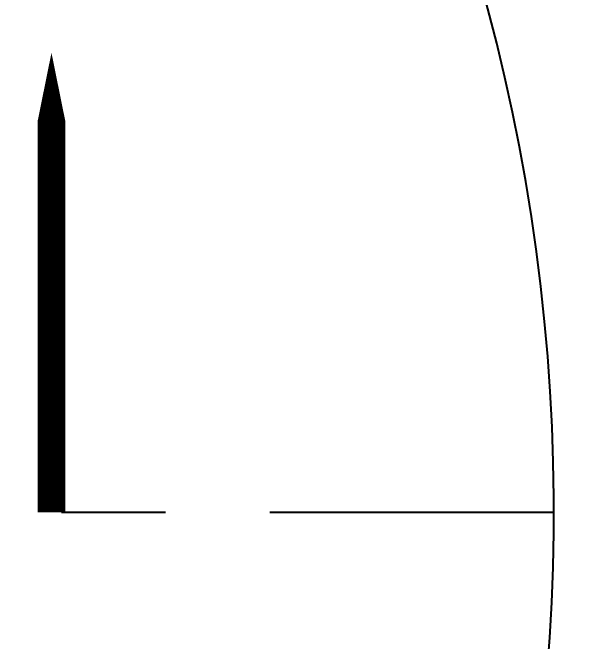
# Model space of a CAD drawing. Header units: millimetres. Extents: x 5828 to 7155, y 123 to 421.
# Drawn here: x 6947.24 to 6967.55, y 198.67 to 221.31 of the extents above; entities that cross this region are included whole.
import ezdxf
from ezdxf import colors
from ezdxf.entities.mleader import LeaderData, LeaderLine
from ezdxf.math import Vec2, Vec3

# ---------------------------------------------------------------- set-up
doc = ezdxf.new("R2010")
doc.units = ezdxf.units.MM
doc.linetypes.add('CENTER', pattern=[0.6, 0.375, -0.075, 0.075, -0.075])
for name, color, linetype in [('中心线', 7, 'Continuous'), ('多重引线', 7, 'Continuous'), ('尺寸标注', 7, 'Continuous'), ('运动范围', 7, 'Continuous')]:
    doc.layers.add(name, color=color, linetype=linetype)
doc.styles.add('微软雅黑', font='msyh.ttc', dxfattribs={"height": 2})
doc.dimstyles.new('尺寸标注_1_30比例', dxfattribs={"dimtxt": 2.1, "dimasz": 1.7, "dimexe": 0.5, "dimexo": 0.4, "dimgap": 0.5, "dimtad": 1, "dimdec": 1, "dimlfac": 30, "dimdsep": 46, "dimtxsty": '微软雅黑', "dimcen": 0.09, "dimadec": 0, "dimazin": 0, "dimtp": 0.01, "dimtm": 0.01, "dimtfac": 1, "dimtdec": 1, "dimtofl": 0, "dimtmove": 0, "dimatfit": 3, "dimfxl": 1, "dimtolj": 1, "dimarcsym": 0})

# ---------------------------------------------------------------- blocks, each defined once
blk = doc.blocks.new('*D1105')
at = {"layer": 'Defpoints', "color": 0}
for p in [(6882.138, 236.812), (6827.413, 215.53), (6896.579, 203.334), (6896.579, 203.334), (6955.912, 203.334)]:
    blk.add_point(p, dxfattribs=at)
at = {"layer": '尺寸标注', "color": 0, "lineweight": -2}
blk.add_arc((6896.579, 203.334), 36.459, 2.6718, 167.3282, dxfattribs=at)
at = {"layer": '尺寸标注', "color": 0}
for points in [[(6860.73, 211.388), (6861.285, 211.277), (6860.673, 209.666)], [(6932.716, 205.027), (6933.282, 205.041), (6933.038, 203.334)]]:
    blk.add_solid(points, dxfattribs=at)
at = {"layer": '尺寸标注', "color": 0, "insert": (6904.297, 240.594), "char_height": 2, "attachment_point": 5, "rotation": 348.2969, "style": '微软雅黑'}
blk.add_mtext('\\A1;{\\H1.05x;+\\A1;170%%d}', dxfattribs=at)
blk = doc.blocks.new('*D1106')
at = {"layer": 'Defpoints', "color": 0}
for p in [(6896.587, 203.327), (6896.587, 203.327), (6966.82, 203.327), (6827.421, 191.131), (6882.142, 169.839)]:
    blk.add_point(p, dxfattribs=at)
at = {"layer": '尺寸标注', "color": 0, "lineweight": -2}
blk.add_arc((6896.587, 203.327), 36.471, 192.6709, 357.3291, dxfattribs=at)
at = {"layer": '尺寸标注', "color": 0}
for points in [[(6933.302, 201.621), (6932.735, 201.634), (6933.058, 203.327)], [(6861.282, 195.383), (6860.726, 195.271), (6860.67, 196.994)]]:
    blk.add_solid(points, dxfattribs=at)
at = {"layer": '尺寸标注', "color": 0, "insert": (6905.461, 169.594), "char_height": 2, "attachment_point": 5, "rotation": 14.7379, "style": '微软雅黑'}
blk.add_mtext('\\A1;{\\H1.05x;-\\A1;170%%d}', dxfattribs=at)

msp = doc.modelspace()

# ---------------------------------------------------------------- linework, layer by layer
at = {"layer": '中心线', "linetype": 'CENTER', "ltscale": 50}
msp.add_line((6896.507, 203.322), (6966.7404, 203.322), dxfattribs=at)
at = {"layer": '运动范围', "color": 0, "lineweight": 9}
msp.add_lwpolyline([(6948.6457, 203.322, 1, 1, 0), (6948.6457, 214.9285, 2, 0, 0), (6948.6457, 219.8672, 0, 0, 0)], format="xyseb", dxfattribs=at)
at = {"layer": '运动范围'}
msp.add_arc((6896.507, 203.322), 70.2333, 190, 30.822489, dxfattribs=at)

# ---------------------------------------------------------------- dimensions: what is measured, and where the dimension line sits
at = {"layer": '尺寸标注'}
for base, line1, line2, text, picture, middle in [((6882.1381, 236.8121), ((6896.5789, 203.3345), (6955.9123, 203.3345)), ((6896.5789, 203.3345), (6827.4126, 215.5304)), '\\A1;{\\H1.05x;+<>}', '*D1105', (6903.9744, 239.036)), ((6882.1416, 169.8387), ((6896.5871, 203.327), (6966.8204, 203.327)), ((6896.5871, 203.327), (6827.4207, 191.1311)), '\\A1;{\\H1.05x;-<>}', '*D1106', (6905.8652, 168.0558))]:
    dim = msp.add_angular_dim_2l(base=base, line1=line1, line2=line2, text=text, dimstyle='尺寸标注_1_30比例', override={"dimtxsty": '微软雅黑'}, dxfattribs=at)
    dim.commit()
    dim.dimension.update_dxf_attribs({"geometry": picture, "text_midpoint": middle, "dimtype": 162})

# ---------------------------------------------------------------- leaders
at = {"layer": '多重引线'}
ml = msp.add_multileader_mtext('Standard', dxfattribs=at)
ml.set_content('R316', style='微软雅黑')
ml.set_leader_properties()
ml.build(insert=Vec2(0, 0))
ml.multileader.update_dxf_attribs({"text_left_attachment_type": 5, "text_right_attachment_type": 5, "dogleg_length": 1, "arrow_head_size": 1.7})
ctx = ml.context
ctx.base_point, ctx.char_height, ctx.arrow_head_size, ctx.landing_gap_size, ctx.plane_origin = Vec3(6991.6151, 253.0581), 2.1, 1.7, 0.4, Vec3(6923.0288, 221.9811)
ctx.left_attachment, ctx.right_attachment = 5, 5
notes = []
notes.append((ctx, [(0, (1, 1, 0), (6991.4151, 253.0581), (1, 0), 0.2, [(0, [(6905.839, 208.2143)], 0, [])])]))
ctx.mtext.insert, ctx.mtext.flow_direction = Vec3(6992.0151, 255.2394), 5
for ctx, leaders in notes:
    for number, flags, end, landing, length, lines in leaders:
        leader = LeaderData()
        leader.index, (leader.has_last_leader_line, leader.has_dogleg_vector, leader.attachment_direction) = number, flags
        leader.last_leader_point, leader.dogleg_vector, leader.dogleg_length = Vec3(end), Vec3(landing), length
        for number, points, colour, breaks in lines:
            line = LeaderLine()
            line.index, line.vertices, line.color, line.breaks = number, Vec3.list(points), colors.encode_raw_color(colour), breaks
            leader.lines.append(line)
        ctx.leaders.append(leader)

doc.saveas('drawing.dxf')
